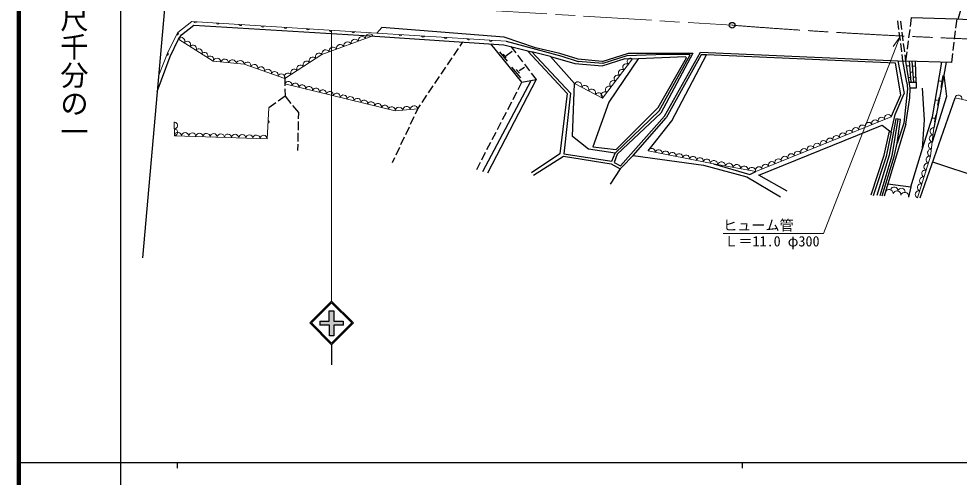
# Model space of a CAD drawing. Units: millimetres, scale not verified. Extents: x 40000 to 680000, y 20000 to 380000.
# Drawn here: x 40000 to 206379, y 202409 to 283448 of the extents above; entities that cross this region are included whole.
import ezdxf
from ezdxf.enums import TextEntityAlignment as Align

# ---------------------------------------------------------------- set-up
doc = ezdxf.new("R2010")
doc.units = ezdxf.units.MM
doc.header["$LTSCALE"] = 1000
doc.linetypes.add('CHAIN', pattern=[18.5, 12, -1.5, 3.5, -1.5])
for name, color, linetype, lineweight in [('M-BGD', 7, 'Continuous', 25), ('M-BMK', 2, 'CHAIN', 13), ('M-BMK-SRVR', 3, 'Continuous', 25), ('M-STR-HTXT', 7, 'Continuous', 13), ('M-STR-STR1', 1, 'Continuous', 13), ('M-STR-STRC', 7, 'Continuous', 25), ('M-TTL', 2, 'Continuous', 140), ('M-TTL-BAND', 7, 'Continuous', 25)]:
    doc.layers.add(name, color=color, linetype=linetype, lineweight=lineweight)
doc.styles.add('@ＭＳ ゴシック', font='')
doc.styles.add('ＭＳ ゴシック', font='')
doc.styles.get('@ＭＳ ゴシック').set_extended_font_data('@MS Gothic')
doc.styles.get('ＭＳ ゴシック').set_extended_font_data('MS Gothic')

msp = doc.modelspace()

# ---------------------------------------------------------------- hatches: boundary and pattern name
at = {"layer": 'M-STR-STRC'}
msp.add_hatch(color=256, dxfattribs=at).paths.add_polyline_path([(95751, 227422), (95751, 229278), (97394, 229278), (97394, 229999), (95751, 229999), (95751, 231840), (94921, 231840), (94921, 229999), (93278, 229999), (93278, 229278), (94952, 229278), (94952, 227422)])

# ---------------------------------------------------------------- linework, layer by layer
at = {"layer": 'M-BGD'}
for p, q in [((206204, 283412), (208813, 292203)), ((195711, 281581), (195518, 283068)), ((196225, 281558), (196033, 283046)), ((205955, 283423), (215440, 283009)), ((68757, 280611), (70987, 282321)), ((70987, 282321), (102094, 280469)), ((103342, 280919), (104255, 281896)), ((125875, 280208), (104255, 281896)), ((66775, 276814), (68277, 279854)), ((68277, 279854), (68757, 280611)), ((102094, 280469), (125785, 278877)), ((131418, 278320), (125875, 280208)), ((195969, 279598), (195776, 281085)), ((196480, 279575), (196288, 281062)), ((116945, 276979), (117782, 278224)), ((118061, 278639), (118548, 279363)), ((129028, 272245), (123541, 279028)), ((125785, 278877), (130783, 277608)), ((126242, 279483), (136085, 276835)), ((127061, 278553), (127921, 277433)), ((135693, 277328), (131418, 278320)), ((196227, 277614), (196033, 279102)), ((196736, 277591), (196544, 279079)), ((64499, 270597), (66775, 276814)), ((115830, 275319), (116666, 276564)), ((125044, 277602), (126413, 275967)), ((125722, 277177), (126214, 276605)), ((126161, 276911), (127304, 277749)), ((128225, 277037), (129139, 275847)), ((129991, 277809), (137028, 270221)), ((130783, 277608), (137637, 270286)), ((134065, 276765), (130783, 277608)), ((138346, 272011), (134065, 276765)), ((134065, 276765), (138356, 275522)), ((138990, 276291), (135693, 277328)), ((136085, 276835), (138963, 275883)), ((143215, 275918), (138990, 276291)), ((143208, 275163), (147262, 276413)), ((143215, 275918), (147894, 277393)), ((147548, 276885), (143332, 275520)), ((149602, 276386), (144411, 268706)), ((147262, 276413), (149602, 276386)), ((154431, 277159), (147548, 276885)), ((147894, 277393), (159252, 277386)), ((157939, 276724), (149602, 276386)), ((153114, 267791), (158119, 276525)), ((153306, 267154), (158778, 277102)), ((159252, 277386), (153613, 266772)), ((154234, 266240), (160583, 277573)), ((158778, 277102), (154431, 277159)), ((160724, 277077), (154508, 265958)), ((155512, 265394), (161694, 277091)), ((158119, 276525), (157939, 276724)), ((160583, 277573), (196943, 275986)), ((161694, 277091), (160724, 277077)), ((195105, 275622), (161694, 277091)), ((196436, 276008), (196291, 277119)), ((196943, 275986), (196800, 277095)), ((114714, 273659), (115551, 274904)), ((127184, 274891), (128753, 273003)), ((128500, 274293), (129470, 274891)), ((129443, 275450), (130357, 274260)), ((138356, 275522), (143208, 275163)), ((143332, 275520), (138963, 275883)), ((196082, 270019), (195105, 275622)), ((195506, 276048), (196620, 270219)), ((197102, 272168), (196436, 276008)), ((197691, 271175), (196943, 275986)), ((197639, 275112), (197087, 275062)), ((197898, 272233), (197562, 275966)), ((198354, 272236), (198053, 275950)), ((198122, 275103), (198664, 275147)), ((198763, 272238), (198637, 275931)), ((201681, 266119), (203298, 275781)), ((204060, 275757), (203665, 273491)), ((87082, 272903), (87091, 271578)), ((113598, 271999), (114435, 273244)), ((128022, 274479), (128567, 273827)), ((130661, 273864), (131521, 272744)), ((197823, 273069), (197403, 273031)), ((197736, 274032), (198205, 274074)), ((198279, 273157), (198731, 273193)), ((203665, 273491), (201922, 264187)), ((203505, 273419), (203115, 271319)), ((203665, 273491), (204123, 269703)), ((112482, 270340), (113319, 271584)), ((122120, 256429), (130647, 272569)), ((131521, 272744), (122897, 256170)), ((128362, 270964), (129028, 272245)), ((129028, 272245), (131521, 272744)), ((137939, 262650), (138346, 272011)), ((197102, 272168), (197218, 271086)), ((197527, 272231), (198763, 272238)), ((198763, 272238), (198770, 271195)), ((200227, 265576), (199910, 271217)), ((203221, 272391), (202885, 272453)), ((87102, 269753), (85861, 268880)), ((87094, 271078), (87102, 269753)), ((87102, 269753), (88130, 268501)), ((111366, 268680), (112203, 269925)), ((127440, 269190), (128132, 270521)), ((137028, 270221), (135701, 259551)), ((137637, 270286), (136405, 259584)), ((194360, 266147), (196082, 270019)), ((195025, 266510), (196620, 270219)), ((197218, 271086), (196601, 264982)), ((197660, 269508), (197691, 271175)), ((198770, 271195), (197689, 271189)), ((204123, 269703), (201612, 261650)), ((202808, 269620), (202524, 268164)), ((85452, 268592), (84211, 267719)), ((88447, 268114), (89475, 266862)), ((110600, 267540), (111087, 268265)), ((126517, 267415), (127209, 268746)), ((144411, 268706), (141559, 260800)), ((196960, 264803), (197660, 269508)), ((199460, 251815), (205646, 269491)), ((202548, 269009), (202253, 269062)), ((89475, 266862), (89449, 265772)), ((110168, 266626), (110600, 267540)), ((125595, 265641), (126287, 266972)), ((145517, 259702), (153306, 267154)), ((145706, 260365), (153114, 267791)), ((153613, 266772), (145877, 259541)), ((154234, 266240), (146440, 257454)), ((194319, 263415), (195025, 266510)), ((202223, 266489), (201993, 265219)), ((89437, 265272), (89401, 263772)), ((109312, 264818), (109954, 266174)), ((124672, 263866), (125364, 265197)), ((148692, 259258), (154508, 265958)), ((151377, 260079), (155512, 265394)), ((170928, 255826), (192759, 264617)), ((192759, 264617), (194319, 263415)), ((196960, 264803), (193780, 254248)), ((195150, 265777), (194007, 259323)), ((195541, 265727), (194466, 259238)), ((195988, 265670), (195150, 265777)), ((195416, 261470), (195988, 265670)), ((196601, 264982), (195416, 261470)), ((199885, 260521), (201681, 266119)), ((199885, 260521), (200227, 265576)), ((202010, 265851), (201721, 265904)), ((89389, 263272), (89354, 261773)), ((108456, 263011), (109098, 264366)), ((123750, 262092), (124442, 263423)), ((193090, 259342), (194075, 263603)), ((194319, 263415), (193481, 259090)), ((89342, 261273), (89316, 260183)), ((107601, 261203), (108243, 262559)), ((122827, 260317), (123519, 261648)), ((140772, 260388), (137939, 262650)), ((194885, 259119), (195416, 261470)), ((106745, 259395), (107387, 260751)), ((121905, 258543), (122597, 259874)), ((136405, 259584), (144931, 258255)), ((145517, 259702), (140772, 260388)), ((141559, 260800), (145706, 260365)), ((144931, 258255), (145517, 259702)), ((197850, 253727), (199885, 260521)), ((106099, 258029), (106531, 258943)), ((121008, 256818), (121674, 258099)), ((135701, 259551), (130719, 256230)), ((131061, 255815), (136360, 259160)), ((136360, 259160), (144809, 257793)), ((145877, 259541), (145349, 258035)), ((145349, 258035), (146440, 257454)), ((146732, 257298), (148692, 259258)), ((148692, 259258), (161135, 257560)), ((190795, 252326), (193090, 259342)), ((193481, 259090), (191161, 252179)), ((194007, 259323), (191814, 252205)), ((194466, 259238), (192332, 252180)), ((192771, 252180), (194885, 259119)), ((201682, 258164), (219269, 252286)), ((146372, 256938), (144614, 254203)), ((144809, 257793), (146372, 256938)), ((146372, 256938), (146732, 257298)), ((161135, 257560), (168779, 255484)), ((162928, 257820), (169309, 255919)), ((169309, 255919), (170384, 256465)), ((168779, 255484), (174786, 251992)), ((175958, 252969), (170928, 255826)), ((193780, 254248), (193097, 252072)), ((193780, 254248), (197850, 253727)), ((197850, 253727), (197405, 251893))]:
    msp.add_line(p, q, dxfattribs=at)
at = {"layer": 'M-BGD', "lineweight": 13}
for p, q in [((223863, 265340), (205646, 269491)), ((83952, 262236), (84211, 267719))]:
    msp.add_line(p, q, dxfattribs=at)
for points in [[(64756, 273511), (66411, 277689), (68161, 281053), (70628, 282982), (103342, 280919), (126242, 279483)], [(102655, 280431), (93642, 277140), (87082, 272903), (79855, 275406), (74382, 275944), (68277, 279854)], [(148589, 276398), (143245, 269426), (138346, 272011)], [(110600, 267540), (106592, 267151), (87089, 271936)], [(83952, 262236), (67533, 262785), (67473, 265177)], [(194360, 266147), (170384, 256465), (162325, 257930), (151377, 260079)], [(201922, 264187), (201304, 259143), (199011, 251815)]]:
    msp.add_lwpolyline(points, dxfattribs=at)
for centre, radius, start, end in [((71213, 283002), 256, 189.0709, 343.71013), ((75205, 282750), 256, 189.0709, 343.71013), ((79197, 282498), 256, 189.0709, 343.71013), ((83189, 282246), 256, 189.0709, 343.71013), ((87181, 281995), 256, 189.0709, 343.71013), ((91173, 281743), 256, 189.0709, 343.71013), ((95165, 281491), 256, 189.0709, 343.71013), ((99157, 281239), 256, 189.0709, 343.71013), ((67979, 280826), 256, 255.20595, 49.84518), ((68783, 279525), 604, 327.75313, 146.96765), ((99467, 279170), 691, 27.65316, 192.46357), ((100755, 279640), 691, 27.65316, 192.46357), ((102042, 280110), 691, 27.65316, 192.46357), ((107535, 280712), 256, 189.09318, 343.73241), ((111527, 280462), 256, 189.09318, 343.73241), ((115519, 280212), 256, 189.09318, 343.73241), ((119511, 279962), 256, 189.09318, 343.73241), ((123504, 279711), 256, 189.09318, 343.73241), ((69801, 278873), 604, 327.75313, 146.96765), ((70818, 278221), 604, 327.75313, 146.96765), ((71836, 277570), 604, 327.75313, 146.96765), ((94317, 277290), 691, 27.65316, 192.46357), ((95605, 277760), 691, 27.65316, 192.46357), ((96892, 278230), 691, 27.65316, 192.46357), ((98180, 278700), 691, 27.65316, 192.46357), ((66177, 277251), 256, 261.06664, 55.70588), ((72853, 276918), 604, 327.75313, 146.96765), ((73871, 276266), 604, 327.75313, 146.96765), ((75056, 275783), 694, 2.15387, 166.61097), ((76425, 275649), 694, 2.15387, 166.61097), ((77793, 275514), 694, 2.15387, 166.61097), ((92031, 276037), 653, 37.50661, 208.20995), ((93124, 276743), 653, 37.50661, 208.20995), ((148230, 275883), 628, 55.08548, 229.96196), ((79161, 275380), 694, 2.15387, 166.61097), ((80444, 275161), 639, 344.36526, 157.44233), ((81649, 274744), 639, 344.36526, 157.44233), ((82854, 274327), 639, 344.36526, 157.44233), ((84058, 273910), 639, 344.36526, 157.44233), ((88751, 273918), 653, 37.50661, 208.20995), ((89844, 274624), 653, 37.50661, 208.20995), ((90938, 275331), 653, 37.50661, 208.20995), ((147466, 274887), 628, 55.08548, 229.96196), ((85263, 273493), 639, 344.36526, 157.44233), ((86468, 273076), 639, 344.36526, 157.44233), ((87658, 273212), 653, 37.50661, 208.20995), ((145939, 272895), 628, 55.08548, 229.96196), ((146703, 273891), 628, 55.08548, 229.96196), ((87691, 271759), 628, 348.7898, 163.64405), ((88910, 271460), 628, 348.7898, 163.64405), ((90129, 271161), 628, 348.7898, 163.64405), ((91348, 270862), 628, 348.7898, 163.64405), ((138912, 271600), 699, 340.35234, 144.00557), ((140137, 270954), 699, 340.35234, 144.00557), ((144412, 270903), 628, 55.08548, 229.96196), ((145176, 271899), 628, 55.08548, 229.96196), ((92567, 270563), 628, 348.7898, 163.64405), ((93786, 270264), 628, 348.7898, 163.64405), ((95005, 269965), 628, 348.7898, 163.64405), ((96224, 269666), 628, 348.7898, 163.64405), ((97443, 269366), 628, 348.7898, 163.64405), ((98662, 269067), 628, 348.7898, 163.64405), ((141361, 270308), 699, 340.35234, 144.00557), ((142586, 269662), 699, 340.35234, 144.00557), ((143649, 269907), 628, 55.08548, 229.96196), ((206248, 269330), 623, 349.2995, 165.02559), ((99881, 268768), 628, 348.7898, 163.64405), ((101100, 268469), 628, 348.7898, 163.64405), ((102319, 268170), 628, 348.7898, 163.64405), ((103538, 267871), 628, 348.7898, 163.64405), ((104757, 267572), 628, 348.7898, 163.64405), ((105976, 267273), 628, 348.7898, 163.64405), ((108604, 267271), 675, 11.94272, 179.13969), ((109939, 267400), 675, 11.94272, 179.13969), ((107268, 267141), 675, 11.94272, 179.13969), ((193795, 265902), 616, 23.46604, 200.51525), ((67489, 264579), 598, 271.27403, 91.59017), ((84038, 265236), 256, 279.97387, 74.6131), ((189228, 264058), 616, 23.46604, 200.51525), ((190370, 264519), 616, 23.46604, 200.51525), ((191511, 264980), 616, 23.46604, 200.51525), ((192653, 265441), 616, 23.46604, 200.51525), ((67519, 263383), 598, 271.27403, 91.59017), ((68163, 262731), 633, 1.05143, 175.12331), ((69426, 262689), 633, 1.05143, 175.12331), ((70689, 262646), 633, 1.05143, 175.12331), ((71952, 262604), 633, 1.05143, 175.12331), ((73215, 262562), 633, 1.05143, 175.12331), ((74478, 262520), 633, 1.05143, 175.12331), ((75741, 262478), 633, 1.05143, 175.12331), ((77004, 262436), 633, 1.05143, 175.12331), ((78267, 262393), 633, 1.05143, 175.12331), ((79530, 262351), 633, 1.05143, 175.12331), ((80793, 262309), 633, 1.05143, 175.12331), ((82056, 262267), 633, 1.05143, 175.12331), ((185803, 262674), 616, 23.46604, 200.51525), ((186945, 263136), 616, 23.46604, 200.51525), ((188086, 263597), 616, 23.46604, 200.51525), ((201727, 262291), 636, 86.28593, 259.74284), ((201881, 263552), 636, 86.28593, 259.74284), ((83319, 262225), 633, 1.05143, 175.12331), ((181236, 260830), 616, 23.46604, 200.51525), ((182378, 261291), 616, 23.46604, 200.51525), ((183519, 261752), 616, 23.46604, 200.51525), ((184661, 262213), 616, 23.46604, 200.51525), ((201572, 261030), 636, 86.28593, 259.74284), ((151981, 259940), 620, 350.75856, 167.03147), ((153198, 259701), 620, 350.75856, 167.03147), ((154414, 259462), 620, 350.75856, 167.03147), ((155631, 259223), 620, 350.75856, 167.03147), ((156847, 258985), 620, 350.75856, 167.03147), ((176669, 258986), 616, 23.46604, 200.51525), ((177811, 259447), 616, 23.46604, 200.51525), ((178952, 259908), 616, 23.46604, 200.51525), ((180094, 260369), 616, 23.46604, 200.51525), ((201418, 259769), 636, 86.28593, 259.74284), ((158064, 258746), 620, 350.75856, 167.03147), ((159280, 258507), 620, 350.75856, 167.03147), ((160497, 258268), 620, 350.75856, 167.03147), ((161713, 258030), 620, 350.75856, 167.03147), ((162981, 257721), 688, 357.06087, 162.32944), ((164324, 257477), 688, 357.06087, 162.32944), ((165667, 257233), 688, 357.06087, 162.32944), ((173244, 257603), 616, 23.46604, 200.51525), ((174386, 258064), 616, 23.46604, 200.51525), ((175527, 258525), 616, 23.46604, 200.51525), ((200770, 257299), 641, 76.30295, 248.94462), ((201152, 258520), 641, 76.30295, 248.94462), ((167010, 256988), 688, 357.06087, 162.32944), ((168353, 256744), 688, 357.06087, 162.32944), ((169696, 256500), 688, 357.06087, 162.32944), ((170960, 256681), 616, 23.46604, 200.51525), ((172102, 257142), 616, 23.46604, 200.51525), ((200388, 256078), 641, 76.30295, 248.94462), ((200006, 254856), 641, 76.30295, 248.94462), ((193993, 252573), 705, 357.85862, 160.70122), ((194884, 253072), 650, 354.05486, 165.20674), ((195363, 252313), 705, 357.85862, 160.70122), ((196159, 252839), 650, 354.05486, 165.20674), ((199242, 252414), 641, 76.30295, 248.94462), ((199624, 253635), 641, 76.30295, 248.94462), ((196733, 252054), 705, 357.85862, 160.70122)]:
    msp.add_arc(centre, radius, start, end, dxfattribs=at)
at = {"layer": 'M-BMK'}
msp.add_line((66072, 288449), (166210, 282312), dxfattribs=at)
msp.add_arc((249627, 1362287), 1083191, 265.58327, 270.74417, dxfattribs=at)
at = {"layer": 'M-BMK-SRVR'}
msp.add_line((66072, 288449), (61907, 241180), dxfattribs=at)
msp.add_circle((166210, 282312), 500, dxfattribs=at)
at = {"layer": 'M-STR-HTXT'}
for p, q in [((182394, 245484), (195888, 280222)), ((195888, 280222), (194698, 278538)), ((164599, 245484), (182394, 245484))]:
    msp.add_line(p, q, dxfattribs=at)
at = {"layer": 'M-STR-STR1', "lineweight": 25}
for p, q in [((197746, 282064), (197960, 283682)), ((197960, 283682), (205955, 283423)), ((205955, 283423), (205754, 281807)), ((197484, 280082), (197681, 281569)), ((205693, 281311), (205508, 279823)), ((197222, 278099), (197419, 279586)), ((205446, 279327), (205261, 277838)), ((196943, 275986), (197157, 277603)), ((205199, 277342), (204998, 275726)), ((204998, 275726), (196943, 275986))]:
    msp.add_line(p, q, dxfattribs=at)
at = {"layer": 'M-STR-STRC', "lineweight": 13}
msp.add_line((95342, 281423), (95342, 233538), dxfattribs=at)
at = {"layer": 'M-STR-STRC'}
for p, q in [((91481, 229677), (95342, 233538)), ((91778, 229677), (95342, 233241)), ((95342, 233538), (99202, 229677)), ((95342, 233241), (98905, 229677)), ((94921, 229999), (94921, 231840)), ((94921, 231840), (95751, 231840)), ((95751, 231840), (95751, 229999)), ((95342, 225816), (91481, 229677)), ((95342, 226113), (91778, 229677)), ((93278, 229999), (93278, 229278)), ((93278, 229999), (94921, 229999)), ((99202, 229677), (95342, 225816)), ((98905, 229677), (95342, 226113)), ((95751, 229999), (97394, 229999)), ((97394, 229999), (97394, 229278)), ((94952, 229278), (93278, 229278)), ((94952, 227422), (94952, 229278)), ((95751, 229278), (95751, 227422)), ((97425, 229278), (95751, 229278)), ((95751, 227422), (94952, 227422)), ((95342, 225816), (95342, 222260))]:
    msp.add_line(p, q, dxfattribs=at)
at = {"layer": 'M-TTL'}
msp.add_line((40000, 380000), (40000, 20000), dxfattribs=at)
at = {"layer": 'M-TTL-BAND'}
for p, q in [((58000, 370000), (58000, 20000)), ((40000, 205000), (579000, 205000)), ((68000, 205000), (68000, 204000)), ((168000, 205000), (168000, 204000))]:
    msp.add_line(p, q, dxfattribs=at)

# ---------------------------------------------------------------- texts
at = {"layer": 'M-STR-HTXT', "style": 'ＭＳ ゴシック'}
for s, p in [('ヒューム管', (164599, 245484)), ('Ｌ＝11.0 φ300', (164805, 242656))]:
    msp.add_text(s, height=1833, dxfattribs=at).set_placement(p, align=Align.BOTTOM_LEFT)
at = {"layer": 'M-TTL-BAND', "style": '@ＭＳ ゴシック'}
msp.add_text('縮尺千分の一', height=3666, rotation=270, dxfattribs=at).set_placement((49777, 261030), align=Align.MIDDLE_RIGHT)

doc.saveas('drawing.dxf')
